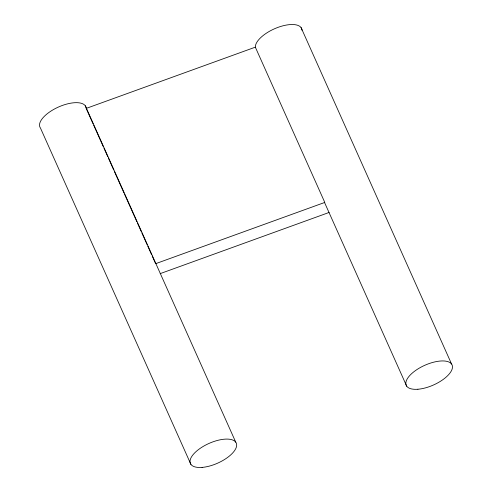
<?xml version="1.0" encoding="UTF-8"?>
<svg xmlns="http://www.w3.org/2000/svg" width="492" height="492" viewBox="0 0 492 492"><rect width="100%" height="100%" fill="white"/><g stroke="black" fill="none" stroke-linecap="round" stroke-linejoin="round"><path stroke-width="0.74" d="M301.996 30.264A25.104 10.769 -24.1 0 0 278.189 27.294A25.104 10.769 -24.1 0 0 255.33 47.158L86.18 108.418A25.104 10.769 -24.1 0 0 59.335 106.647A25.104 10.769 -24.1 0 0 40.43 127.981L190.921 464.405M160.208 273.62L329.105 212.458M301.079 27.595L451.57 364.018M255.33 47.158L324.788 202.433L155.632 263.687L152.194 255.994M324.597 202.618L406.736 386.251M85.264 105.749L235.748 442.173M86.494 109.113L93.062 123.806M93.689 125.202L103.388 146.887M104.009 148.283L107.766 156.677M108.394 158.073L113.713 169.968M114.335 171.364L124.033 193.048M124.66 194.445L136.862 221.72M137.489 223.122L141.241 231.517M141.868 232.913L147.188 244.801M147.815 246.203L151.567 254.598M417.899 389.246A25.104 10.769 -24.1 0 0 452.486 366.688A25.104 10.769 -24.1 0 0 417.081 369.474A25.104 10.769 -24.1 0 0 417.899 389.246M202.083 467.4A25.104 10.769 -24.1 0 0 236.67 444.842A25.104 10.769 -24.1 0 0 201.259 447.628A25.104 10.769 -24.1 0 0 202.083 467.4"/></g></svg>
